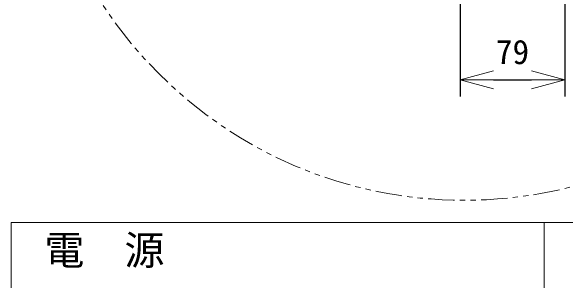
# Model space of a CAD drawing. Units: millimetres, scale not verified. Extents: x -62 to 109, y -56 to 178.
# Drawn here: x -62.49 to -20.87, y -0.88 to 19.39 of the extents above; entities that cross this region are included whole.
import ezdxf
from ezdxf.enums import TextEntityAlignment as Align

# ---------------------------------------------------------------- set-up
doc = ezdxf.new("R2010")
doc.units = ezdxf.units.MM
doc.header["$LTSCALE"] = 0.125
doc.linetypes.add('USER2', pattern=[31.75, 15.875, -3.175, 3.175, -3.175, 3.175, -3.175])
doc.layers.add('0-0_0', color=1, linetype='USER2', lineweight=18)
doc.layers.add('0-2_WAKU', color=1, linetype='Continuous', lineweight=18)
doc.layers.add('0-1_MOJI1', color=7, linetype='Continuous')
doc.layers.add('0-5_SUNPO', color=7, linetype='Continuous')
doc.styles.add('ＭＳ ゴシック', font='')
doc.styles.get('ＭＳ ゴシック').set_extended_font_data('MS Gothic')

# ---------------------------------------------------------------- blocks, each defined once
blk = doc.blocks.new('_Open30')
at = {"layer": '0-0_0', "color": 7, "linetype": 'Continuous'}
blk.add_line((0, 0), (-1, 0), dxfattribs=at)
blk.add_lwpolyline([(-1, 0.26795), (0, 0), (-1, -0.26795)], dxfattribs=at)
blk = doc.blocks.new('D6')
at = {"layer": '0-5_SUNPO'}
for p, q in [((35.6985, 82.8979), (35.6985, 74.4802)), ((43.5376, 82.8979), (43.5376, 74.4802)), ((38.1985, 75.7302), (41.0376, 75.7302))]:
    blk.add_line(p, q, dxfattribs=at)
at = {"layer": '0-5_SUNPO', "xscale": 2.5, "yscale": 2.5, "rotation": 180}
blk.add_blockref('_Open30', (35.6985, 75.7302), dxfattribs=at)
at = {"layer": '0-5_SUNPO', "xscale": 2.5, "yscale": 2.5}
blk.add_blockref('_Open30', (43.5376, 75.7302), dxfattribs=at)
at = {"layer": '0-5_SUNPO', "style": 'ＭＳ ゴシック'}
blk.add_text('79', height=1.833, dxfattribs=at).set_placement((38.368, 76.3552), align=Align.BOTTOM_LEFT)

msp = doc.modelspace()

# ---------------------------------------------------------------- linework, layer by layer
at = {"layer": '0-0_0'}
msp.add_circle((-28.4964, 37.5623), 32.3824, dxfattribs=at)
at = {"layer": '0-2_WAKU', "color": 4}
for p, q in [((-62.4907, 3.5004), (62.5093, 3.5004)), ((-62.4907, 3.5004), (-62.4907, -56.4996)), ((-22.4907, 3.5004), (-22.4907, -56.4996))]:
    msp.add_line(p, q, dxfattribs=at)

# ---------------------------------------------------------------- block references
at = {"layer": '0-5_SUNPO'}
msp.add_blockref('D6', (-64.4907, -61.4996), dxfattribs=at)

# ---------------------------------------------------------------- texts
at = {"layer": '0-1_MOJI1', "style": 'ＭＳ ゴシック'}
msp.add_text('電\u3000源', height=2.199, dxfattribs=at).set_placement((-59.9907, -0.3253), align=Align.BOTTOM_LEFT)

doc.saveas('drawing.dxf')
